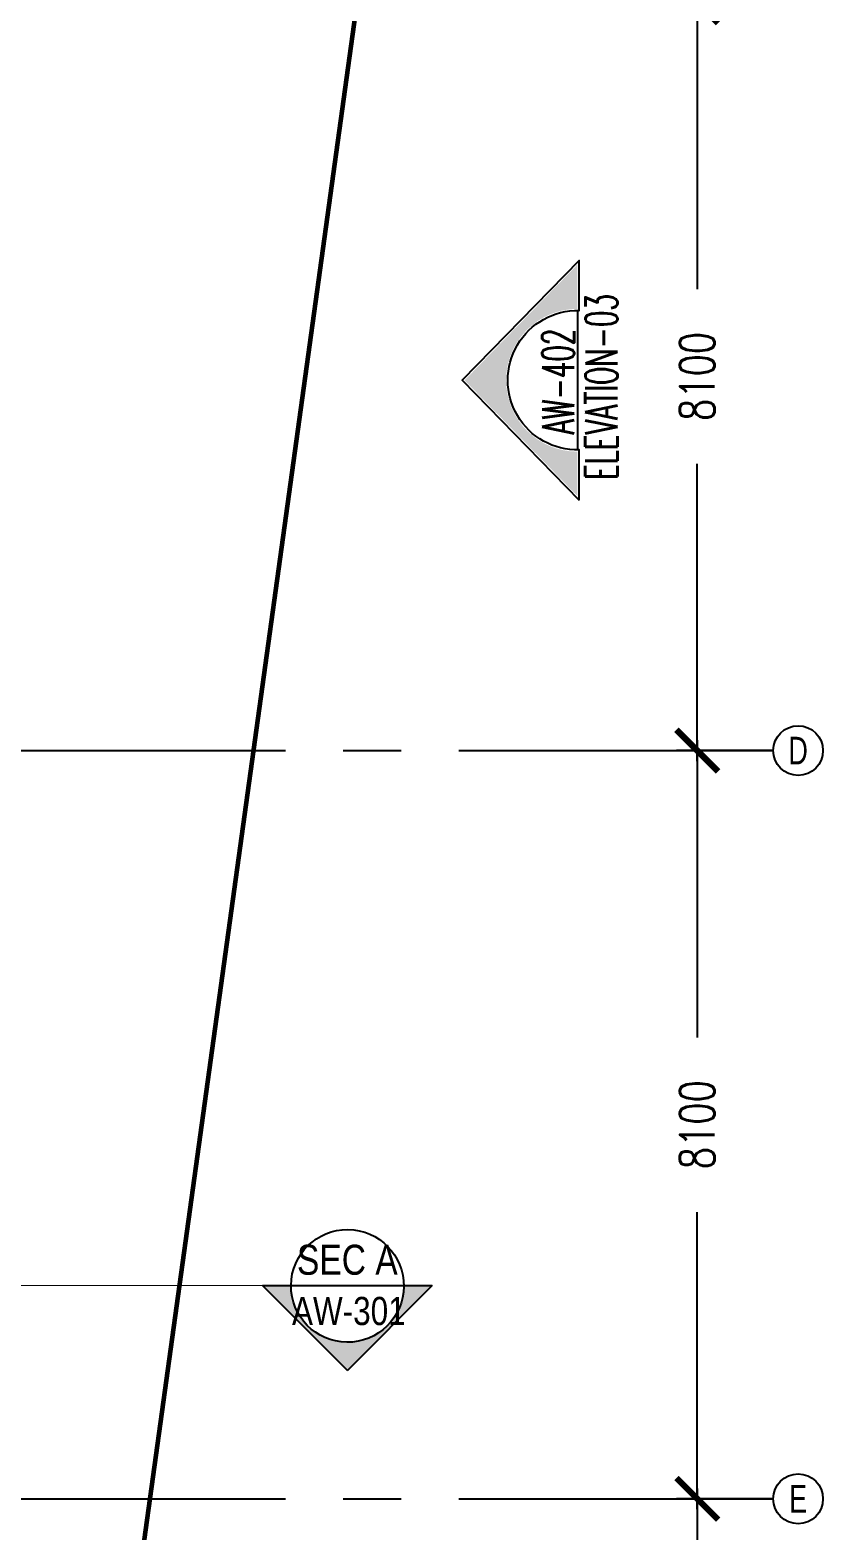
# Model space of a CAD drawing. Header units: millimetres. Extents: x -2076597 to 16308595, y -4402071 to 17875273.
# Drawn here: x -2018029 to -2009445, y -4232158 to -4215911 of the extents above; entities that cross this region are included whole.
import ezdxf
from ezdxf.enums import TextEntityAlignment as Align
from ezdxf.lldxf.tags import DXFTag

# ---------------------------------------------------------------- set-up
doc = ezdxf.new("R2010")
doc.units = ezdxf.units.MM
doc.linetypes.add('CENTER', pattern=[50.8, 31.75, -6.35, 6.35, -6.35])
doc.linetypes.add('CENTER2', pattern=[1.125, 0.75, -0.125, 0.125, -0.125])
for name, color, linetype, lineweight in [('A- REF LINES', 5, 'Continuous', 9), ('A-BOUNDARY LINES', 4, 'Continuous', 25), ('A-DETL-GENF', 92, 'Continuous', 9), ('A-ELEV FINEWALL', 6, 'Continuous', 9)]:
    doc.layers.add(name, color=color, linetype=linetype, lineweight=lineweight)
for name, color, linetype in [('A-DIMS', 4, 'Continuous'), ('A-GRID', 8, 'CENTER'), ('A-GRIDTXT', 1, 'Continuous'), ('A-PODIUM LYT ARCH', 85, 'Continuous'), ('a-ref', 5, 'Continuous'), ('A-REFR-SECT', 3, 'Continuous'), ('A-SITE BOUNDARY', 7, 'CENTER'), ('A-TXTROOM', 3, 'Continuous'), ('La-hatch', 8, 'Continuous'), ('S-GRID', 252, 'CENTER2')]:
    doc.layers.add(name, color=color, linetype=linetype)
doc.styles.add('ARIAL', font='arial.ttf')
doc.styles.add('ARIAL-GRID', font='arial.ttf', dxfattribs={"width": 0.7, "height": 15})
doc.styles.add('ROMANS', font='romans.shx', dxfattribs={"width": 0.75})
tags = doc.linetypes.add('Sheet-A1-BLOCK-12$0$DASHDOT2', pattern=[0.5, 0.25, -0.125, 0, -0.125]).pattern_tags.tags
tags[10:11] = [DXFTag(74, 4), DXFTag(75, 0), DXFTag(340, '0'), DXFTag(46, 1.0), DXFTag(50, 0.0), DXFTag(44, 0.0), DXFTag(45, 0.0)]
tags[8:9] = [DXFTag(74, 4), DXFTag(75, 0), DXFTag(340, '0'), DXFTag(46, 1.0), DXFTag(50, 0.0), DXFTag(44, 0.0), DXFTag(45, 0.0)]
tags[6:7] = [DXFTag(74, 4), DXFTag(75, 0), DXFTag(340, '0'), DXFTag(46, 1.0), DXFTag(50, 0.0), DXFTag(44, 0.0), DXFTag(45, 0.0)]
tags[4:5] = [DXFTag(74, 4), DXFTag(75, 0), DXFTag(340, '0'), DXFTag(46, 1.0), DXFTag(50, 0.0), DXFTag(44, 0.0), DXFTag(45, 0.0)]
doc.dimstyles.new('DIMB-200', dxfattribs={"dimscale": 150, "dimtxt": 2.5, "dimasz": 3, "dimexe": 1.5, "dimexo": 0, "dimgap": 3, "dimtad": 0, "dimtoh": 1, "dimdec": 0, "dimzin": 0, "dimdsep": 46, "dimtxsty": 'ROMANS', "dimblk": 'ARCHTICK', "dimcen": 3, "dimdle": 0.75, "dimclrd": 8, "dimclre": 8, "dimclrt": 4, "dimazin": 0, "dimtfac": 1, "dimtdec": 0, "dimtix": 1, "dimtofl": 0, "dimtmove": 2, "dimatfit": 3, "dimldrblk": 'DOT', "dimfxl": 0, "dimtolj": 1, "dimtzin": 0, "dimarcsym": 0})

# ---------------------------------------------------------------- blocks, each defined once
blk = doc.blocks.new('Family - ___-240295-0_ ground floor')
at = {"layer": 'A-SITE BOUNDARY', "ltscale": 100, "const_width": 50}
blk.add_lwpolyline([(83289, 239099), (44096, 242471), (19986, 187452), (76141, 187452)], close=True, dxfattribs=at)
blk = doc.blocks.new('_ArchTick')
at = {"color": 0, "linetype": 'ByBlock', "const_width": 0.15}
blk.add_lwpolyline([(-0.5, -0.5), (0.5, 0.5)], dxfattribs=at)
blk = doc.blocks.new('*D30')
at = {"layer": 'A-BOUNDARY LINES', "color": 8, "lineweight": -2, "transparency": 16777216}
for p, q in [((725528, -1002762), (725528, -1005979)), ((724848, -1002874), (725753, -1002874)), ((725528, -1011087), (725528, -1007870)), ((726351, -1010974), (725303, -1010974))]:
    blk.add_line(p, q, dxfattribs=at)
at = {"layer": 'Defpoints', "color": 0, "transparency": 16777216}
for p in [(724848, -1002874), (725528, -1010974), (726351, -1010974)]:
    blk.add_point(p, dxfattribs=at)
at = {"layer": 'A-BOUNDARY LINES', "color": 8, "lineweight": -2, "transparency": 16777216, "xscale": 450, "yscale": 450, "zscale": 450}
for p, rotation in [((725528, -1002874), 90), ((725528, -1010974), 270)]:
    blk.add_blockref('_ArchTick', p, dxfattribs=dict(at, rotation=rotation))
at = {"layer": 'A-BOUNDARY LINES', "color": 4, "transparency": 16777216, "insert": (725528, -1006924), "char_height": 375, "attachment_point": 5, "rotation": 90, "style": 'ROMANS'}
blk.add_mtext('\\A1;8100', dxfattribs=at)
blk = doc.blocks.new('_Dot')
at = {"color": 0, "linetype": 'ByBlock', "lineweight": -2}
blk.add_line((-0.5, 0), (-1, 0), dxfattribs=at)
at = {"color": 0, "linetype": 'ByBlock', "const_width": 0.5}
blk.add_lwpolyline([(-0.25, 0, 1), (0.25, 0, 1)], format="xyb", close=True, dxfattribs=at)
blk = doc.blocks.new('*D31')
at = {"layer": 'A-BOUNDARY LINES', "color": 8, "lineweight": -2, "transparency": 16777216}
for p, q in [((725528, -1010862), (725528, -1014079)), ((724848, -1010974), (725753, -1010974)), ((725528, -1019187), (725528, -1015970)), ((726351, -1019074), (725303, -1019074))]:
    blk.add_line(p, q, dxfattribs=at)
at = {"layer": 'Defpoints', "color": 0, "transparency": 16777216}
for p in [(724848, -1010974), (725528, -1019074), (726351, -1019074)]:
    blk.add_point(p, dxfattribs=at)
at = {"layer": 'A-BOUNDARY LINES', "color": 8, "lineweight": -2, "transparency": 16777216, "xscale": 450, "yscale": 450, "zscale": 450}
for p, rotation in [((725528, -1010974), 90), ((725528, -1019074), 270)]:
    blk.add_blockref('_ArchTick', p, dxfattribs=dict(at, rotation=rotation))
at = {"layer": 'A-BOUNDARY LINES', "color": 4, "transparency": 16777216, "insert": (725528, -1015024), "char_height": 375, "attachment_point": 5, "rotation": 90, "style": 'ROMANS'}
blk.add_mtext('\\A1;8100', dxfattribs=at)
blk = doc.blocks.new('*D32')
at = {"layer": 'A-BOUNDARY LINES', "color": 8, "lineweight": -2, "transparency": 16777216}
for p, q in [((725528, -1018962), (725528, -1021135)), ((724848, -1019074), (725753, -1019074)), ((725528, -1025187), (725528, -1023013)), ((726351, -1025074), (725303, -1025074))]:
    blk.add_line(p, q, dxfattribs=at)
at = {"layer": 'Defpoints', "color": 0, "transparency": 16777216}
for p in [(724848, -1019074), (725528, -1025074), (726351, -1025074)]:
    blk.add_point(p, dxfattribs=at)
at = {"layer": 'A-BOUNDARY LINES', "color": 8, "lineweight": -2, "transparency": 16777216, "xscale": 450, "yscale": 450, "zscale": 450}
for p, rotation in [((725528, -1019074), 90), ((725528, -1025074), 270)]:
    blk.add_blockref('_ArchTick', p, dxfattribs=dict(at, rotation=rotation))
at = {"layer": 'A-BOUNDARY LINES', "color": 4, "transparency": 16777216, "insert": (725528, -1022074), "char_height": 375, "attachment_point": 5, "rotation": 90, "style": 'ROMANS'}
blk.add_mtext('\\A1;6000', dxfattribs=at)
blk = doc.blocks.new('GRNO')
at = {"layer": 'A-GRIDTXT', "color": 8}
blk.add_circle((0, 0), 450, dxfattribs=at)
at = {"layer": 'A-GRIDTXT', "style": 'ARIAL-GRID', "width": 0.7}
blk.add_attdef('01', text='', height=350, dxfattribs=at).set_placement((0, 0), align=Align.MIDDLE_CENTER)
blk = doc.blocks.new('A-SEC-REF-1')
at = {"layer": 'A-REFR-SECT', "ltscale": 800}
blk.add_line((-600, 0), (600, 0), dxfattribs=at)
at = {"layer": 'A-REFR-SECT', "color": 4, "linetype": 'Continuous', "style": 'ARIAL', "width": 0.8}
for tag, height, p in [('SECTION-LETTER', 320, (-1, 276)), ('DRAWING-REF', 300, (15, -270))]:
    blk.add_attdef(tag, text='', height=height, dxfattribs=at).set_placement(p, align=Align.MIDDLE)
blk = doc.blocks.new('SEC LINES')
at = {"layer": 'A-DIMS'}
h = blk.add_hatch(color=8, dxfattribs=at)
edge = h.paths.add_edge_path()
edge.add_line((-3817613, -18368005), (-3817304, -18368005))
edge.add_ellipse((-3816694, -18368005), major_axis=(1, -610), ratio=1, start_angle=269.93, end_angle=359.93)
edge.add_ellipse((-3816694, -18368005), major_axis=(-1, -610), ratio=1, start_angle=0.07, end_angle=90.07)
edge.add_line((-3816084, -18368005), (-3815775, -18368005))
edge.add_line((-3815775, -18368005), (-3816694, -18368923))
edge.add_line((-3816694, -18368923), (-3817613, -18368005))
at = {"layer": 'A-DIMS', "color": 2, "linetype": 'Continuous'}
for p, q in [((-3817613, -18368005), (-3816694, -18368923)), ((-3817613, -18368005), (-3815775, -18368005)), ((-3815775, -18368005), (-3816694, -18368923))]:
    blk.add_line(p, q, dxfattribs=at)
blk.add_ellipse((-3816694, -18368008), major_axis=(-6, -610), ratio=1, start_param=3.146455407780075, end_param=9.42964071495966, dxfattribs=at)
at = {"layer": 'A-ELEV FINEWALL', "color": 7, "linetype": 'Sheet-A1-BLOCK-12$0$DASHDOT2', "ltscale": 4000, "const_width": 10}
blk.add_lwpolyline([(-3817613, -18368005), (-3871757, -18368005)], dxfattribs=at)
at = {"layer": 'A-DIMS', "linetype": 'Continuous', "xscale": 1.016296296337732, "yscale": 1.016296296337732, "zscale": 1.016296296337732, "rotation": 359.9999999999371}
blk.add_blockref('A-SEC-REF-1', (-3816694, -18368005), dxfattribs=at).add_auto_attribs({'SECTION-LETTER': 'SEC A', 'DRAWING-REF': 'AW-301'})
blk = doc.blocks.new('COLUMN 1')
at = {"layer": 'S-GRID', "ltscale": 5000}
for p, q in [((661071.4, -1010974.1), (726350.7, -1010974.1)), ((661071.4, -1019074.1), (726350.7, -1019074.1))]:
    blk.add_line(p, q, dxfattribs=at)
at = {"layer": 'A-PODIUM LYT ARCH'}
ref = blk.add_blockref('GRNO', (726619.7, -1010974.1), dxfattribs=dict(at, xscale=0.5979073243647236, yscale=0.5979073243647236, zscale=0.5979073243647236))
ref.add_attrib('01', 'D', dxfattribs={"layer": 'A-GRIDTXT', "height": 299, "style": 'ARIAL-GRID', "width": 0.7}).set_placement((726619.7, -1010974.1), align=Align.MIDDLE_CENTER)
ref = blk.add_blockref('GRNO', (726619.7, -1019074.1), dxfattribs=dict(at, xscale=0.5979073243647236, yscale=0.5979073243647236, zscale=0.5979073243647236))
ref.add_attrib('01', 'E', dxfattribs={"layer": 'A-GRIDTXT', "height": 299, "style": 'ARIAL-GRID', "width": 0.7}).set_placement((726619.7, -1019074.1), align=Align.MIDDLE_CENTER)
at = {"layer": 'A-BOUNDARY LINES'}
for base, p1, p2, picture, middle in [((725527.5, -1010974.1), (724848, -1002874.1), (726350.7, -1010974.1), '*D30', (725527.5, -1006924.1)), ((725527.5, -1019074.1), (724848, -1010974.1), (726350.7, -1019074.1), '*D31', (725527.5, -1015024.1)), ((725527.5, -1025074.1), (724848, -1019074.1), (726350.7, -1025074.1), '*D32', (725527.5, -1022074.1))]:
    dim = blk.add_linear_dim(base=base, p1=p1, p2=p2, angle=90, dimstyle='DIMB-200', dxfattribs=at)
    dim.commit()
    dim.dimension.update_dxf_attribs({"geometry": picture, "text_midpoint": middle})

msp = doc.modelspace()

# ---------------------------------------------------------------- hatches: boundary and pattern name
at = {"layer": 'a-ref'}
msp.add_hatch(color=66, dxfattribs=at).paths.add_polyline_path([(-2013324.8, -4219702), (-2012102.9, -4218448.6), (-2012102.9, -4218929.2, 1), (-2012102.9, -4220474.8), (-2012102.9, -4220955.5)])

# ---------------------------------------------------------------- linework, layer by layer
at = {"layer": 'a-ref', "color": 3, "linetype": 'Continuous', "ltscale": 1000}
msp.add_lwpolyline([(-2012084.7, -4221000.3), (-2012084.7, -4220456.4, -1.0244516), (-2012084.7, -4218947.7), (-2012084.7, -4218403.8), (-2013350.3, -4219702)], format="xyb", close=True, dxfattribs=at)
at = {"layer": 'La-hatch', "ltscale": 0.1}
msp.add_line((-2012103, -4218947.9), (-2012103, -4220456.6), dxfattribs=at)

# ---------------------------------------------------------------- block references
at = {"layer": 'A- REF LINES'}
msp.add_blockref('SEC LINES', (1802100.7, 14138502.7), dxfattribs=at)
at = {"layer": 'A-DETL-GENF', "color": 8}
msp.add_blockref('Family - ___-240295-0_ ground floor', (-2094762.5, -4432922.9), dxfattribs=at)
at = {"layer": 'A-GRID', "color": 8}
msp.add_blockref('COLUMN 1', (-2736334, -3212736.4), dxfattribs=at)

# ---------------------------------------------------------------- texts
at = {"layer": 'A-TXTROOM', "style": 'ROMANS', "width": 0.6}
for s, height, p in [('ELEVATION-03', 347.319, (-2011670.6, -4220778.8)), ('AW-402', 347.32, (-2012139.5, -4220286.3))]:
    msp.add_text(s, height=height, rotation=89.99444, dxfattribs=at).set_placement(p)

doc.saveas('drawing.dxf')
